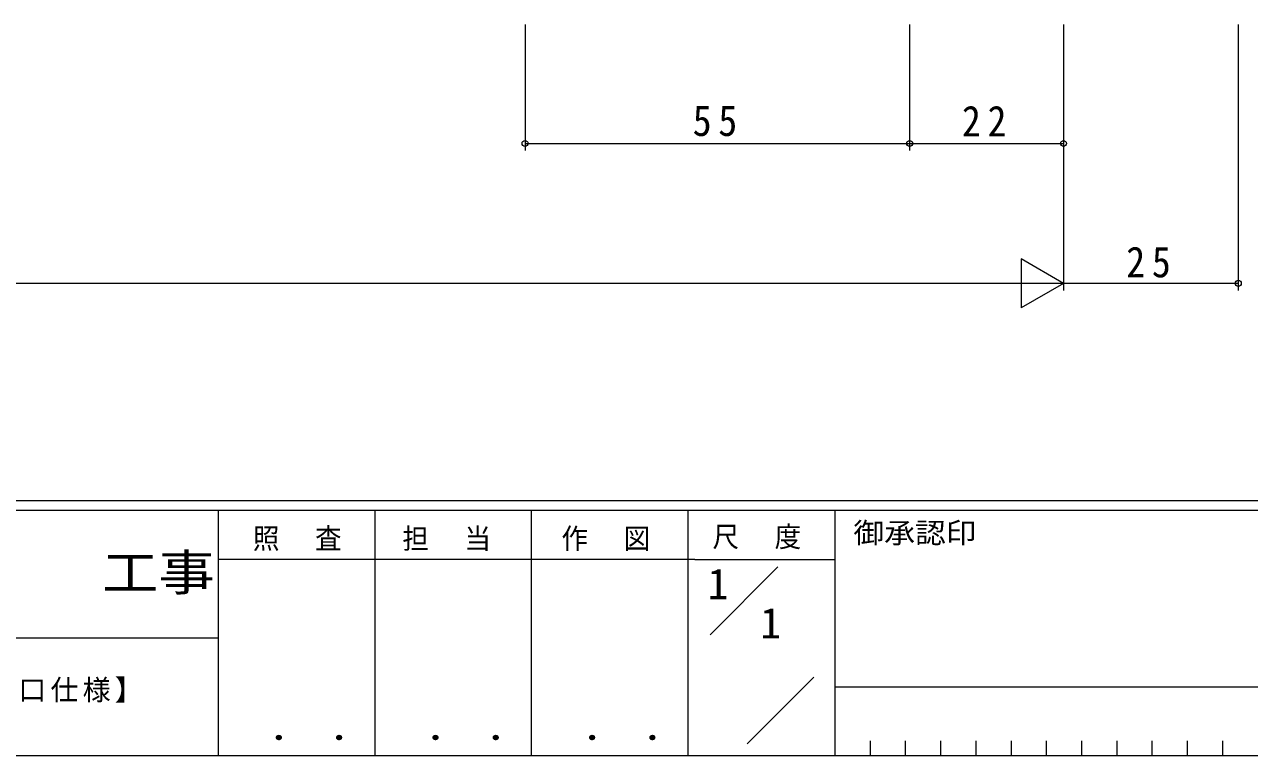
# Model space of a CAD drawing. Units: millimetres on the paper. Extents: x -420 to 373, y -297 to 267.
# Drawn here: x 69.8 to 245, y -297 to -192.5 of the extents above; entities that cross this region are included whole.
import ezdxf
from ezdxf.enums import TextEntityAlignment as Align

# ---------------------------------------------------------------- set-up
doc = ezdxf.new("R2010")
doc.units = ezdxf.units.MM
doc.layers.add('0-1_YKK_ZWAK', color=7, linetype='Continuous', lineweight=9)
doc.layers.add('0-7_YKK_D', color=6, linetype='Continuous', lineweight=9)
doc.layers.add('0-2_USER1', color=3, linetype='Continuous')
doc.styles.add('ＭＳ ゴシック', font='')
doc.styles.get('ＭＳ ゴシック').set_extended_font_data('MS Gothic')

msp = doc.modelspace()

# ---------------------------------------------------------------- linework, layer by layer
at = {"layer": '0-1_YKK_ZWAK'}
for p, q in [((352.3, -260.6), (-417.7, -260.6)), ((314.5, -262), (-417.7, -262)), ((97.5, -262), (97.5, -297)), ((119.9, -262), (119.9, -297)), ((142.3, -262), (142.3, -297)), ((164.7, -262), (164.7, -297)), ((185.7, -262), (185.7, -297)), ((165.684, -268.999), (97.5, -268.999)), ((165.684, -268.999), (185.7, -268.999)), ((167.87, -279.736), (177.564, -270.043)), ((-31.3, -280.199), (97.5, -280.199)), ((173.172, -295.345), (182.696, -285.821)), ((185.7, -287.2), (286.5, -287.2)), ((190.74, -294.9), (190.74, -297)), ((195.78, -294.9), (195.78, -297)), ((200.82, -294.9), (200.82, -297)), ((205.86, -294.9), (205.86, -297)), ((210.9, -294.9), (210.9, -297)), ((215.94, -294.9), (215.94, -297)), ((220.98, -294.9), (220.98, -297)), ((226.02, -294.9), (226.02, -297)), ((231.06, -294.9), (231.06, -297)), ((236.1, -294.9), (236.1, -297)), ((241.14, -294.9), (241.14, -297)), ((-417.7, -297), (314.5, -297))]:
    msp.add_line(p, q, dxfattribs=at)
at = {"layer": '0-7_YKK_D'}
for p, q in [((141.405, -192.528), (141.405, -210.528)), ((196.405, -192.528), (196.405, -210.528)), ((196.405, -192.528), (196.405, -210.528)), ((218.405, -192.528), (218.405, -230.528)), ((218.405, -192.528), (218.405, -210.528)), ((218.405, -192.528), (218.405, -230.528)), ((243.405, -192.528), (243.405, -230.528)), ((141.405, -209.528), (196.405, -209.528)), ((196.405, -209.528), (218.405, -209.528)), ((212.343, -226.028), (212.343, -233.028)), ((218.405, -229.528), (212.343, -226.028)), ((211.405, -229.528), (-74.595, -229.528)), ((218.405, -229.528), (206.281, -229.528)), ((218.405, -229.528), (212.343, -233.028)), ((243.405, -229.528), (218.405, -229.528))]:
    msp.add_line(p, q, dxfattribs=at)
for centre in [(141.405, -209.528), (196.405, -209.528), (196.405, -209.528), (218.405, -209.528), (243.405, -229.528)]:
    msp.add_circle(centre, 0.425, dxfattribs=at)

# ---------------------------------------------------------------- texts
at = {"layer": '0-1_YKK_ZWAK', "style": 'ＭＳ ゴシック', "width": 1.1}
msp.add_text('御承認印', height=2.933, dxfattribs=at).set_placement((188.367, -267.533), align=Align.BOTTOM_LEFT)
at = {"layer": '0-1_YKK_ZWAK', "color": 2, "style": 'ＭＳ ゴシック', "width": 1.15}
msp.add_text('工事', height=5.132, dxfattribs=at).set_placement((80.931, -274.956), align=Align.BOTTOM_LEFT)
at = {"layer": '0-1_YKK_ZWAK', "color": 3, "style": 'ＭＳ ゴシック', "width": 1.15}
for p in [(101.955, -295.946), (124.355, -295.946), (146.755, -295.946)]:
    msp.add_text(' ． ．', height=3.666, dxfattribs=at).set_placement(p, align=Align.BOTTOM_LEFT)
at = {"layer": '0-1_YKK_ZWAK', "char_height": 2.933, "attachment_point": 7, "style": 'ＭＳ ゴシック'}
for s, insert in [('\\T1.17;\\W0.95;照\\~\\~査', (102.489, -267.78)), ('\\T1.17;\\W0.95;担\\~\\~当', (123.855, -267.78)), ('\\T1.17;\\W0.95;作\\~\\~図', (146.62, -267.762)), ('\\T1.17;\\W0.95;尺\\~\\~度', (168.212, -267.537))]:
    msp.add_mtext(s, dxfattribs=dict(at, insert=insert))
at = {"layer": '0-2_USER1', "style": 'ＭＳ ゴシック'}
for p in [(167.5, -275.999), (175.033, -281.599)]:
    msp.add_text('1', height=4.399, dxfattribs=at).set_placement(p, align=Align.BOTTOM_LEFT)
at = {"layer": '0-2_USER1', "color": 7, "insert": (-27.629, -289.449), "char_height": 2.933, "attachment_point": 7, "style": 'ＭＳ ゴシック'}
msp.add_mtext('\\T1.15;EXIMA51\\~たてすべり出し窓【換気付非常用進入口仕様】\\~', dxfattribs=at)
at = {"layer": '0-7_YKK_D', "color": 3, "char_height": 4.399, "attachment_point": 7, "style": 'ＭＳ ゴシック'}
for s, insert in [('\\T1.36;\\W0.9;55', (165.385, -208.528)), ('\\T1.36;\\W0.9;22', (203.885, -208.528)), ('\\T1.36;\\W0.9;25', (227.385, -228.728))]:
    msp.add_mtext(s, dxfattribs=dict(at, insert=insert))

doc.saveas('drawing.dxf')
